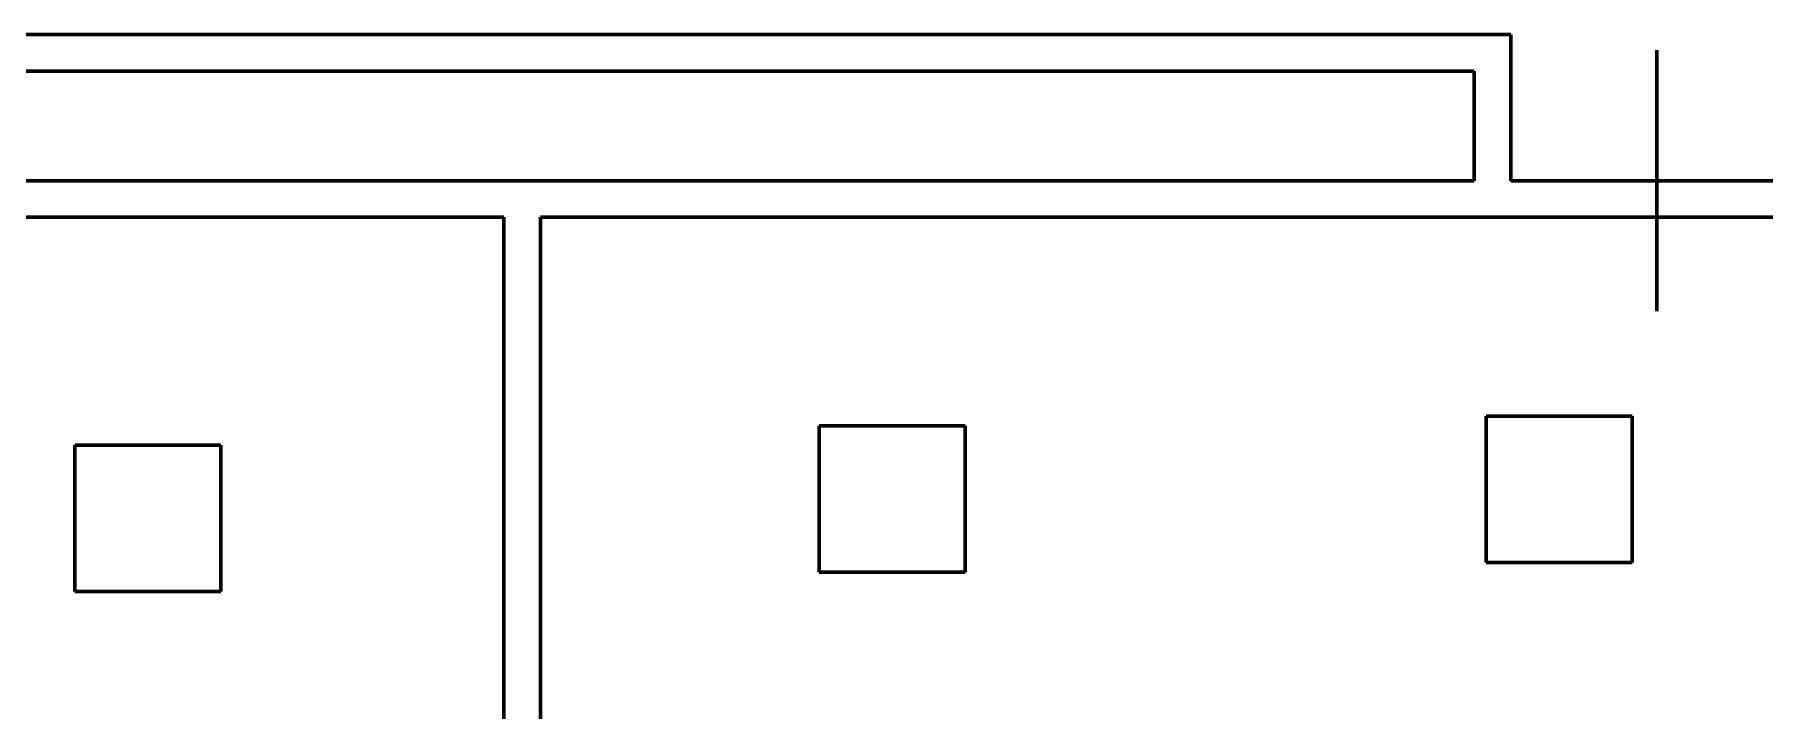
# Model space of a CAD drawing. Extents: x 0 to 297, y 0 to 292.
# Drawn here: x 92.97 to 116.64, y 82.77 to 92.02 of the extents above; entities that cross this region are included whole.
import ezdxf

# ---------------------------------------------------------------- set-up
doc = ezdxf.new("R2010")
doc.units = 0
doc.header["$MEASUREMENT"] = 0
doc.linetypes.add('K5LT_BASIC', pattern=[0])
doc.layers.add('Системный слой', color=7, linetype='Continuous')

# ---------------------------------------------------------------- blocks, each defined once
blk = doc.blocks.new('*U')
at = {"layer": 'Системный слой', "linetype": 'K5LT_BASIC', "lineweight": 60}
for p, q in [((105.704, 86.662), (103.704, 86.662)), ((103.704, 86.662), (103.704, 84.662)), ((105.704, 84.662), (105.704, 86.662)), ((114.833, 86.794), (112.833, 86.794)), ((112.833, 86.794), (112.833, 84.794)), ((114.833, 84.794), (114.833, 86.794)), ((95.518, 86.397), (93.518, 86.397)), ((93.518, 86.397), (93.518, 84.397)), ((95.518, 84.397), (95.518, 86.397)), ((112.833, 84.794), (114.833, 84.794)), ((103.704, 84.662), (105.704, 84.662)), ((93.518, 84.397), (95.518, 84.397))]:
    blk.add_line(p, q, dxfattribs=at)

msp = doc.modelspace()

# ---------------------------------------------------------------- linework, layer by layer
at = {"layer": 'Системный слой', "linetype": 'K5LT_BASIC', "lineweight": 60}
for p, q in [((88.067, 92.019), (113.171, 92.019)), ((113.171, 90.019), (113.171, 92.019)), ((115.171, 91.805), (115.171, 88.233)), ((112.671, 91.519), (88.567, 91.519)), ((112.671, 91.519), (112.671, 90.019)), ((112.671, 90.019), (88.567, 90.019)), ((117.171, 90.019), (113.171, 90.019)), ((99.392, 89.519), (67.892, 89.519)), ((75.892, 89.519), (99.392, 89.519)), ((99.392, 69.519), (99.392, 89.519)), ((99.892, 89.519), (107.392, 89.519)), ((99.892, 69.519), (99.892, 89.519)), ((131.392, 89.519), (99.892, 89.519)), ((123.392, 89.519), (107.892, 89.519)), ((107.892, 89.519), (123.392, 89.519))]:
    msp.add_line(p, q, dxfattribs=at)

# ---------------------------------------------------------------- block references
at = {"layer": 'Системный слой'}
msp.add_blockref('*U', (0, 0), dxfattribs=at)
msp.add_blockref('*U', (0, 0), dxfattribs=at)
msp.add_blockref('*U', (0, 0), dxfattribs=at)
msp.add_blockref('*U', (0, 0), dxfattribs=at)
msp.add_blockref('*U', (0, 0), dxfattribs=at)
msp.add_blockref('*U', (0, 0), dxfattribs=at)
msp.add_blockref('*U', (0, 0), dxfattribs=at)
msp.add_blockref('*U', (0, 0), dxfattribs=at)
msp.add_blockref('*U', (0, 0), dxfattribs=at)
msp.add_blockref('*U', (0, 0), dxfattribs=at)
msp.add_blockref('*U', (0, 0), dxfattribs=at)
msp.add_blockref('*U', (0, 0), dxfattribs=at)
msp.add_blockref('*U', (0, 0), dxfattribs=at)
msp.add_blockref('*U', (0, 0), dxfattribs=at)
msp.add_blockref('*U', (0, 0), dxfattribs=at)
msp.add_blockref('*U', (0, 0), dxfattribs=at)
msp.add_blockref('*U', (0, 0), dxfattribs=at)
msp.add_blockref('*U', (0, 0), dxfattribs=at)
msp.add_blockref('*U', (0, 0), dxfattribs=at)
msp.add_blockref('*U', (0, 0), dxfattribs=at)
msp.add_blockref('*U', (0, 0), dxfattribs=at)
msp.add_blockref('*U', (0, 0), dxfattribs=at)
msp.add_blockref('*U', (0, 0), dxfattribs=at)
msp.add_blockref('*U', (0, 0), dxfattribs=at)
msp.add_blockref('*U', (0, 0), dxfattribs=at)
msp.add_blockref('*U', (0, 0), dxfattribs=at)
msp.add_blockref('*U', (0, 0), dxfattribs=at)
msp.add_blockref('*U', (0, 0), dxfattribs=at)
msp.add_blockref('*U', (0, 0), dxfattribs=at)
msp.add_blockref('*U', (0, 0), dxfattribs=at)
msp.add_blockref('*U', (0, 0), dxfattribs=at)
msp.add_blockref('*U', (0, 0), dxfattribs=at)
msp.add_blockref('*U', (0, 0), dxfattribs=at)
msp.add_blockref('*U', (0, 0), dxfattribs=at)
msp.add_blockref('*U', (0, 0), dxfattribs=at)
msp.add_blockref('*U', (0, 0), dxfattribs=at)
msp.add_blockref('*U', (0, 0), dxfattribs=at)
msp.add_blockref('*U', (0, 0), dxfattribs=at)
msp.add_blockref('*U', (0, 0), dxfattribs=at)
msp.add_blockref('*U', (0, 0), dxfattribs=at)
msp.add_blockref('*U', (0, 0), dxfattribs=at)
msp.add_blockref('*U', (0, 0), dxfattribs=at)
msp.add_blockref('*U', (0, 0), dxfattribs=at)
msp.add_blockref('*U', (0, 0), dxfattribs=at)
msp.add_blockref('*U', (0, 0), dxfattribs=at)
msp.add_blockref('*U', (0, 0), dxfattribs=at)
msp.add_blockref('*U', (0, 0), dxfattribs=at)
msp.add_blockref('*U', (0, 0), dxfattribs=at)
msp.add_blockref('*U', (0, 0), dxfattribs=at)
msp.add_blockref('*U', (0, 0), dxfattribs=at)
msp.add_blockref('*U', (0, 0), dxfattribs=at)
msp.add_blockref('*U', (0, 0), dxfattribs=at)
msp.add_blockref('*U', (0, 0), dxfattribs=at)
msp.add_blockref('*U', (0, 0), dxfattribs=at)
msp.add_blockref('*U', (0, 0), dxfattribs=at)
msp.add_blockref('*U', (0, 0), dxfattribs=at)
msp.add_blockref('*U', (0, 0), dxfattribs=at)
msp.add_blockref('*U', (0, 0), dxfattribs=at)
msp.add_blockref('*U', (0, 0), dxfattribs=at)
msp.add_blockref('*U', (0, 0), dxfattribs=at)
msp.add_blockref('*U', (0, 0), dxfattribs=at)
msp.add_blockref('*U', (0, 0), dxfattribs=at)
msp.add_blockref('*U', (0, 0), dxfattribs=at)
msp.add_blockref('*U', (0, 0), dxfattribs=at)
msp.add_blockref('*U', (0, 0), dxfattribs=at)
msp.add_blockref('*U', (0, 0), dxfattribs=at)
msp.add_blockref('*U', (0, 0), dxfattribs=at)
msp.add_blockref('*U', (0, 0), dxfattribs=at)
msp.add_blockref('*U', (0, 0), dxfattribs=at)
msp.add_blockref('*U', (0, 0), dxfattribs=at)
msp.add_blockref('*U', (0, 0), dxfattribs=at)
msp.add_blockref('*U', (0, 0), dxfattribs=at)
msp.add_blockref('*U', (0, 0), dxfattribs=at)
msp.add_blockref('*U', (0, 0), dxfattribs=at)
msp.add_blockref('*U', (0, 0), dxfattribs=at)
msp.add_blockref('*U', (0, 0), dxfattribs=at)
msp.add_blockref('*U', (0, 0), dxfattribs=at)
msp.add_blockref('*U', (0, 0), dxfattribs=at)
msp.add_blockref('*U', (0, 0), dxfattribs=at)
msp.add_blockref('*U', (0, 0), dxfattribs=at)
msp.add_blockref('*U', (0, 0), dxfattribs=at)
msp.add_blockref('*U', (0, 0), dxfattribs=at)
msp.add_blockref('*U', (0, 0), dxfattribs=at)
msp.add_blockref('*U', (0, 0), dxfattribs=at)
msp.add_blockref('*U', (0, 0), dxfattribs=at)
msp.add_blockref('*U', (0, 0), dxfattribs=at)
msp.add_blockref('*U', (0, 0), dxfattribs=at)
msp.add_blockref('*U', (0, 0), dxfattribs=at)
msp.add_blockref('*U', (0, 0), dxfattribs=at)
msp.add_blockref('*U', (0, 0), dxfattribs=at)
msp.add_blockref('*U', (0, 0), dxfattribs=at)
msp.add_blockref('*U', (0, 0), dxfattribs=at)
msp.add_blockref('*U', (0, 0), dxfattribs=at)
msp.add_blockref('*U', (0, 0), dxfattribs=at)
msp.add_blockref('*U', (0, 0), dxfattribs=at)
msp.add_blockref('*U', (0, 0), dxfattribs=at)
msp.add_blockref('*U', (0, 0), dxfattribs=at)
msp.add_blockref('*U', (0, 0), dxfattribs=at)
msp.add_blockref('*U', (0, 0), dxfattribs=at)
msp.add_blockref('*U', (0, 0), dxfattribs=at)
msp.add_blockref('*U', (0, 0), dxfattribs=at)
msp.add_blockref('*U', (0, 0), dxfattribs=at)
msp.add_blockref('*U', (0, 0), dxfattribs=at)
msp.add_blockref('*U', (0, 0), dxfattribs=at)
msp.add_blockref('*U', (0, 0), dxfattribs=at)
msp.add_blockref('*U', (0, 0), dxfattribs=at)
msp.add_blockref('*U', (0, 0), dxfattribs=at)
msp.add_blockref('*U', (0, 0), dxfattribs=at)
msp.add_blockref('*U', (0, 0), dxfattribs=at)
msp.add_blockref('*U', (0, 0), dxfattribs=at)
msp.add_blockref('*U', (0, 0), dxfattribs=at)
msp.add_blockref('*U', (0, 0), dxfattribs=at)
msp.add_blockref('*U', (0, 0), dxfattribs=at)
msp.add_blockref('*U', (0, 0), dxfattribs=at)
msp.add_blockref('*U', (0, 0), dxfattribs=at)
msp.add_blockref('*U', (0, 0), dxfattribs=at)
msp.add_blockref('*U', (0, 0), dxfattribs=at)
msp.add_blockref('*U', (0, 0), dxfattribs=at)
msp.add_blockref('*U', (0, 0), dxfattribs=at)
msp.add_blockref('*U', (0, 0), dxfattribs=at)
msp.add_blockref('*U', (0, 0), dxfattribs=at)
msp.add_blockref('*U', (0, 0), dxfattribs=at)
msp.add_blockref('*U', (0, 0), dxfattribs=at)
msp.add_blockref('*U', (0, 0), dxfattribs=at)
msp.add_blockref('*U', (0, 0), dxfattribs=at)
msp.add_blockref('*U', (0, 0), dxfattribs=at)
msp.add_blockref('*U', (0, 0), dxfattribs=at)
msp.add_blockref('*U', (0, 0), dxfattribs=at)
msp.add_blockref('*U', (0, 0), dxfattribs=at)
msp.add_blockref('*U', (0, 0), dxfattribs=at)
msp.add_blockref('*U', (0, 0), dxfattribs=at)
msp.add_blockref('*U', (0, 0), dxfattribs=at)
msp.add_blockref('*U', (0, 0), dxfattribs=at)
msp.add_blockref('*U', (0, 0), dxfattribs=at)
msp.add_blockref('*U', (0, 0), dxfattribs=at)
msp.add_blockref('*U', (0, 0), dxfattribs=at)
msp.add_blockref('*U', (0, 0), dxfattribs=at)
msp.add_blockref('*U', (0, 0), dxfattribs=at)
msp.add_blockref('*U', (0, 0), dxfattribs=at)
msp.add_blockref('*U', (0, 0), dxfattribs=at)
msp.add_blockref('*U', (0, 0), dxfattribs=at)
msp.add_blockref('*U', (0, 0), dxfattribs=at)
msp.add_blockref('*U', (0, 0), dxfattribs=at)
msp.add_blockref('*U', (0, 0), dxfattribs=at)
msp.add_blockref('*U', (0, 0), dxfattribs=at)
msp.add_blockref('*U', (0, 0), dxfattribs=at)
msp.add_blockref('*U', (0, 0), dxfattribs=at)
msp.add_blockref('*U', (0, 0), dxfattribs=at)
msp.add_blockref('*U', (0, 0), dxfattribs=at)
msp.add_blockref('*U', (0, 0), dxfattribs=at)
msp.add_blockref('*U', (0, 0), dxfattribs=at)
msp.add_blockref('*U', (0, 0), dxfattribs=at)
msp.add_blockref('*U', (0, 0), dxfattribs=at)
msp.add_blockref('*U', (0, 0), dxfattribs=at)
msp.add_blockref('*U', (0, 0), dxfattribs=at)
msp.add_blockref('*U', (0, 0), dxfattribs=at)
msp.add_blockref('*U', (0, 0), dxfattribs=at)
msp.add_blockref('*U', (0, 0), dxfattribs=at)
msp.add_blockref('*U', (0, 0), dxfattribs=at)
msp.add_blockref('*U', (0, 0), dxfattribs=at)
msp.add_blockref('*U', (0, 0), dxfattribs=at)
msp.add_blockref('*U', (0, 0), dxfattribs=at)
msp.add_blockref('*U', (0, 0), dxfattribs=at)
msp.add_blockref('*U', (0, 0), dxfattribs=at)
msp.add_blockref('*U', (0, 0), dxfattribs=at)
msp.add_blockref('*U', (0, 0), dxfattribs=at)
msp.add_blockref('*U', (0, 0), dxfattribs=at)
msp.add_blockref('*U', (0, 0), dxfattribs=at)
msp.add_blockref('*U', (0, 0), dxfattribs=at)
msp.add_blockref('*U', (0, 0), dxfattribs=at)
msp.add_blockref('*U', (0, 0), dxfattribs=at)
msp.add_blockref('*U', (0, 0), dxfattribs=at)
msp.add_blockref('*U', (0, 0), dxfattribs=at)
msp.add_blockref('*U', (0, 0), dxfattribs=at)
msp.add_blockref('*U', (0, 0), dxfattribs=at)
msp.add_blockref('*U', (0, 0), dxfattribs=at)
msp.add_blockref('*U', (0, 0), dxfattribs=at)
msp.add_blockref('*U', (0, 0), dxfattribs=at)
msp.add_blockref('*U', (0, 0), dxfattribs=at)
msp.add_blockref('*U', (0, 0), dxfattribs=at)
msp.add_blockref('*U', (0, 0), dxfattribs=at)
msp.add_blockref('*U', (0, 0), dxfattribs=at)
msp.add_blockref('*U', (0, 0), dxfattribs=at)
msp.add_blockref('*U', (0, 0), dxfattribs=at)
msp.add_blockref('*U', (0, 0), dxfattribs=at)
msp.add_blockref('*U', (0, 0), dxfattribs=at)
msp.add_blockref('*U', (0, 0), dxfattribs=at)
msp.add_blockref('*U', (0, 0), dxfattribs=at)
msp.add_blockref('*U', (0, 0), dxfattribs=at)
msp.add_blockref('*U', (0, 0), dxfattribs=at)
msp.add_blockref('*U', (0, 0), dxfattribs=at)
msp.add_blockref('*U', (0, 0), dxfattribs=at)
msp.add_blockref('*U', (0, 0), dxfattribs=at)
msp.add_blockref('*U', (0, 0), dxfattribs=at)
msp.add_blockref('*U', (0, 0), dxfattribs=at)
msp.add_blockref('*U', (0, 0), dxfattribs=at)
msp.add_blockref('*U', (0, 0), dxfattribs=at)
msp.add_blockref('*U', (0, 0), dxfattribs=at)
msp.add_blockref('*U', (0, 0), dxfattribs=at)
msp.add_blockref('*U', (0, 0), dxfattribs=at)
msp.add_blockref('*U', (0, 0), dxfattribs=at)
msp.add_blockref('*U', (0, 0), dxfattribs=at)
msp.add_blockref('*U', (0, 0), dxfattribs=at)
msp.add_blockref('*U', (0, 0), dxfattribs=at)
msp.add_blockref('*U', (0, 0), dxfattribs=at)
msp.add_blockref('*U', (0, 0), dxfattribs=at)
msp.add_blockref('*U', (0, 0), dxfattribs=at)
msp.add_blockref('*U', (0, 0), dxfattribs=at)
msp.add_blockref('*U', (0, 0), dxfattribs=at)
msp.add_blockref('*U', (0, 0), dxfattribs=at)
msp.add_blockref('*U', (0, 0), dxfattribs=at)
msp.add_blockref('*U', (0, 0), dxfattribs=at)
msp.add_blockref('*U', (0, 0), dxfattribs=at)
msp.add_blockref('*U', (0, 0), dxfattribs=at)
msp.add_blockref('*U', (0, 0), dxfattribs=at)
msp.add_blockref('*U', (0, 0), dxfattribs=at)
msp.add_blockref('*U', (0, 0), dxfattribs=at)
msp.add_blockref('*U', (0, 0), dxfattribs=at)
msp.add_blockref('*U', (0, 0), dxfattribs=at)
msp.add_blockref('*U', (0, 0), dxfattribs=at)
msp.add_blockref('*U', (0, 0), dxfattribs=at)
msp.add_blockref('*U', (0, 0), dxfattribs=at)
msp.add_blockref('*U', (0, 0), dxfattribs=at)
msp.add_blockref('*U', (0, 0), dxfattribs=at)
msp.add_blockref('*U', (0, 0), dxfattribs=at)
msp.add_blockref('*U', (0, 0), dxfattribs=at)
msp.add_blockref('*U', (0, 0), dxfattribs=at)
msp.add_blockref('*U', (0, 0), dxfattribs=at)
msp.add_blockref('*U', (0, 0), dxfattribs=at)
msp.add_blockref('*U', (0, 0), dxfattribs=at)
msp.add_blockref('*U', (0, 0), dxfattribs=at)
msp.add_blockref('*U', (0, 0), dxfattribs=at)
msp.add_blockref('*U', (0, 0), dxfattribs=at)
msp.add_blockref('*U', (0, 0), dxfattribs=at)
msp.add_blockref('*U', (0, 0), dxfattribs=at)
msp.add_blockref('*U', (0, 0), dxfattribs=at)
msp.add_blockref('*U', (0, 0), dxfattribs=at)
msp.add_blockref('*U', (0, 0), dxfattribs=at)
msp.add_blockref('*U', (0, 0), dxfattribs=at)
msp.add_blockref('*U', (0, 0), dxfattribs=at)
msp.add_blockref('*U', (0, 0), dxfattribs=at)
msp.add_blockref('*U', (0, 0), dxfattribs=at)
msp.add_blockref('*U', (0, 0), dxfattribs=at)
msp.add_blockref('*U', (0, 0), dxfattribs=at)
msp.add_blockref('*U', (0, 0), dxfattribs=at)
msp.add_blockref('*U', (0, 0), dxfattribs=at)
msp.add_blockref('*U', (0, 0), dxfattribs=at)
msp.add_blockref('*U', (0, 0), dxfattribs=at)
msp.add_blockref('*U', (0, 0), dxfattribs=at)
msp.add_blockref('*U', (0, 0), dxfattribs=at)
msp.add_blockref('*U', (0, 0), dxfattribs=at)
msp.add_blockref('*U', (0, 0), dxfattribs=at)
msp.add_blockref('*U', (0, 0), dxfattribs=at)
msp.add_blockref('*U', (0, 0), dxfattribs=at)
msp.add_blockref('*U', (0, 0), dxfattribs=at)
msp.add_blockref('*U', (0, 0), dxfattribs=at)
msp.add_blockref('*U', (0, 0), dxfattribs=at)
msp.add_blockref('*U', (0, 0), dxfattribs=at)
msp.add_blockref('*U', (0, 0), dxfattribs=at)
msp.add_blockref('*U', (0, 0), dxfattribs=at)
msp.add_blockref('*U', (0, 0), dxfattribs=at)
msp.add_blockref('*U', (0, 0), dxfattribs=at)
msp.add_blockref('*U', (0, 0), dxfattribs=at)
msp.add_blockref('*U', (0, 0), dxfattribs=at)
msp.add_blockref('*U', (0, 0), dxfattribs=at)
msp.add_blockref('*U', (0, 0), dxfattribs=at)
msp.add_blockref('*U', (0, 0), dxfattribs=at)
msp.add_blockref('*U', (0, 0), dxfattribs=at)
msp.add_blockref('*U', (0, 0), dxfattribs=at)
msp.add_blockref('*U', (0, 0), dxfattribs=at)
msp.add_blockref('*U', (0, 0), dxfattribs=at)
msp.add_blockref('*U', (0, 0), dxfattribs=at)
msp.add_blockref('*U', (0, 0), dxfattribs=at)
msp.add_blockref('*U', (0, 0), dxfattribs=at)
msp.add_blockref('*U', (0, 0), dxfattribs=at)
msp.add_blockref('*U', (0, 0), dxfattribs=at)
msp.add_blockref('*U', (0, 0), dxfattribs=at)
msp.add_blockref('*U', (0, 0), dxfattribs=at)
msp.add_blockref('*U', (0, 0), dxfattribs=at)
msp.add_blockref('*U', (0, 0), dxfattribs=at)
msp.add_blockref('*U', (0, 0), dxfattribs=at)
msp.add_blockref('*U', (0, 0), dxfattribs=at)
msp.add_blockref('*U', (0, 0), dxfattribs=at)
msp.add_blockref('*U', (0, 0), dxfattribs=at)
msp.add_blockref('*U', (0, 0), dxfattribs=at)
msp.add_blockref('*U', (0, 0), dxfattribs=at)
msp.add_blockref('*U', (0, 0), dxfattribs=at)
msp.add_blockref('*U', (0, 0), dxfattribs=at)
msp.add_blockref('*U', (0, 0), dxfattribs=at)
msp.add_blockref('*U', (0, 0), dxfattribs=at)
msp.add_blockref('*U', (0, 0), dxfattribs=at)
msp.add_blockref('*U', (0, 0), dxfattribs=at)
msp.add_blockref('*U', (0, 0), dxfattribs=at)
msp.add_blockref('*U', (0, 0), dxfattribs=at)
msp.add_blockref('*U', (0, 0), dxfattribs=at)
msp.add_blockref('*U', (0, 0), dxfattribs=at)
msp.add_blockref('*U', (0, 0), dxfattribs=at)
msp.add_blockref('*U', (0, 0), dxfattribs=at)
msp.add_blockref('*U', (0, 0), dxfattribs=at)
msp.add_blockref('*U', (0, 0), dxfattribs=at)
msp.add_blockref('*U', (0, 0), dxfattribs=at)
msp.add_blockref('*U', (0, 0), dxfattribs=at)
msp.add_blockref('*U', (0, 0), dxfattribs=at)
msp.add_blockref('*U', (0, 0), dxfattribs=at)
msp.add_blockref('*U', (0, 0), dxfattribs=at)
msp.add_blockref('*U', (0, 0), dxfattribs=at)
msp.add_blockref('*U', (0, 0), dxfattribs=at)
msp.add_blockref('*U', (0, 0), dxfattribs=at)
msp.add_blockref('*U', (0, 0), dxfattribs=at)
msp.add_blockref('*U', (0, 0), dxfattribs=at)
msp.add_blockref('*U', (0, 0), dxfattribs=at)
msp.add_blockref('*U', (0, 0), dxfattribs=at)
msp.add_blockref('*U', (0, 0), dxfattribs=at)
msp.add_blockref('*U', (0, 0), dxfattribs=at)
msp.add_blockref('*U', (0, 0), dxfattribs=at)
msp.add_blockref('*U', (0, 0), dxfattribs=at)
msp.add_blockref('*U', (0, 0), dxfattribs=at)
msp.add_blockref('*U', (0, 0), dxfattribs=at)
msp.add_blockref('*U', (0, 0), dxfattribs=at)
msp.add_blockref('*U', (0, 0), dxfattribs=at)
msp.add_blockref('*U', (0, 0), dxfattribs=at)
msp.add_blockref('*U', (0, 0), dxfattribs=at)
msp.add_blockref('*U', (0, 0), dxfattribs=at)
msp.add_blockref('*U', (0, 0), dxfattribs=at)
msp.add_blockref('*U', (0, 0), dxfattribs=at)
msp.add_blockref('*U', (0, 0), dxfattribs=at)
msp.add_blockref('*U', (0, 0), dxfattribs=at)
msp.add_blockref('*U', (0, 0), dxfattribs=at)
msp.add_blockref('*U', (0, 0), dxfattribs=at)
msp.add_blockref('*U', (0, 0), dxfattribs=at)
msp.add_blockref('*U', (0, 0), dxfattribs=at)
msp.add_blockref('*U', (0, 0), dxfattribs=at)
msp.add_blockref('*U', (0, 0), dxfattribs=at)
msp.add_blockref('*U', (0, 0), dxfattribs=at)
msp.add_blockref('*U', (0, 0), dxfattribs=at)
msp.add_blockref('*U', (0, 0), dxfattribs=at)
msp.add_blockref('*U', (0, 0), dxfattribs=at)
msp.add_blockref('*U', (0, 0), dxfattribs=at)
msp.add_blockref('*U', (0, 0), dxfattribs=at)
msp.add_blockref('*U', (0, 0), dxfattribs=at)
msp.add_blockref('*U', (0, 0), dxfattribs=at)
msp.add_blockref('*U', (0, 0), dxfattribs=at)
msp.add_blockref('*U', (0, 0), dxfattribs=at)
msp.add_blockref('*U', (0, 0), dxfattribs=at)
msp.add_blockref('*U', (0, 0), dxfattribs=at)
msp.add_blockref('*U', (0, 0), dxfattribs=at)
msp.add_blockref('*U', (0, 0), dxfattribs=at)
msp.add_blockref('*U', (0, 0), dxfattribs=at)
msp.add_blockref('*U', (0, 0), dxfattribs=at)
msp.add_blockref('*U', (0, 0), dxfattribs=at)
msp.add_blockref('*U', (0, 0), dxfattribs=at)
msp.add_blockref('*U', (0, 0), dxfattribs=at)
msp.add_blockref('*U', (0, 0), dxfattribs=at)
msp.add_blockref('*U', (0, 0), dxfattribs=at)
msp.add_blockref('*U', (0, 0), dxfattribs=at)
msp.add_blockref('*U', (0, 0), dxfattribs=at)
msp.add_blockref('*U', (0, 0), dxfattribs=at)
msp.add_blockref('*U', (0, 0), dxfattribs=at)
msp.add_blockref('*U', (0, 0), dxfattribs=at)
msp.add_blockref('*U', (0, 0), dxfattribs=at)
msp.add_blockref('*U', (0, 0), dxfattribs=at)
msp.add_blockref('*U', (0, 0), dxfattribs=at)
msp.add_blockref('*U', (0, 0), dxfattribs=at)
msp.add_blockref('*U', (0, 0), dxfattribs=at)

doc.saveas('drawing.dxf')
